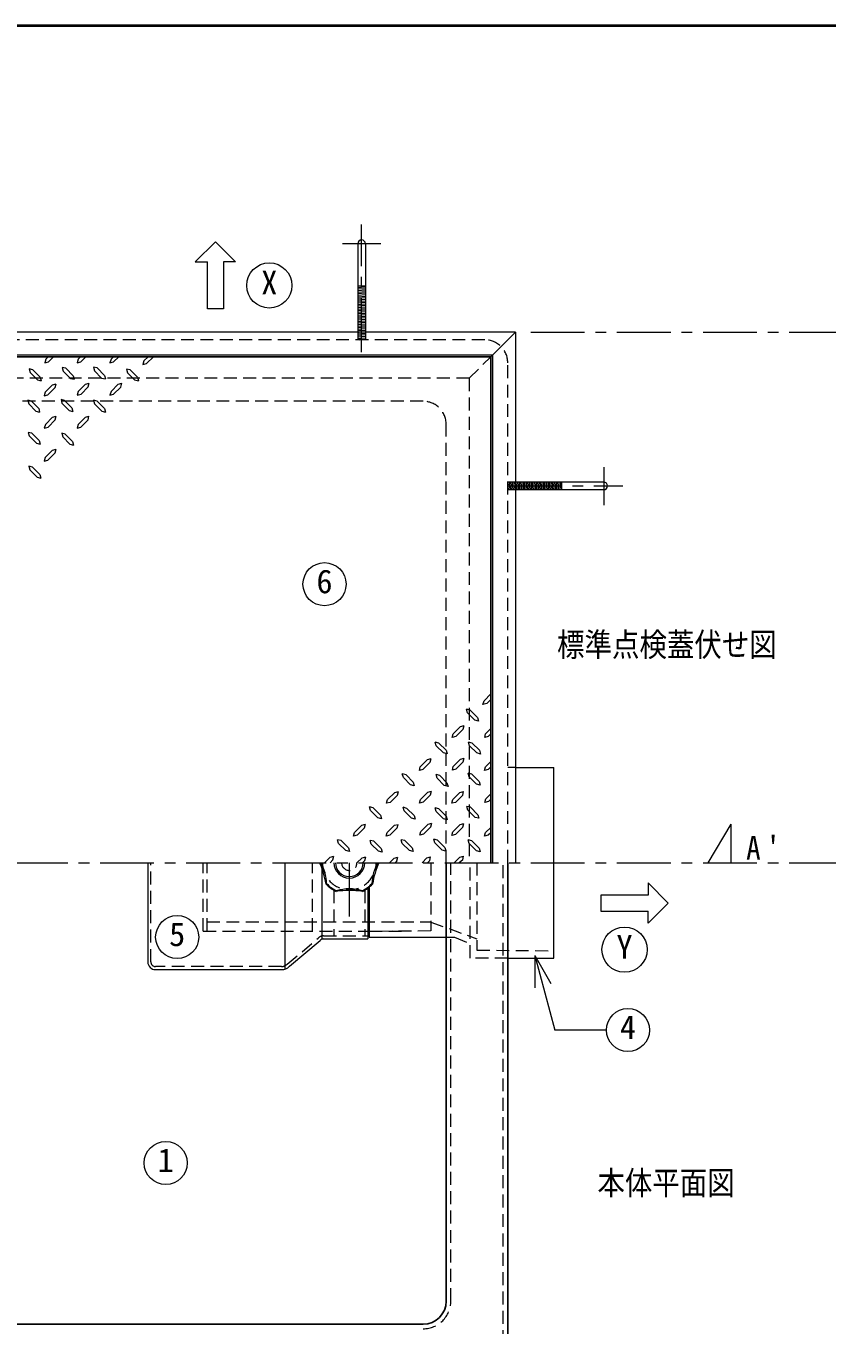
# Model space of a CAD drawing. Units: millimetres at full size, sheet at 1:7; details may follow other scales. Extents: x -1486 to 1349, y -951 to 1016.
# Drawn here: x -223 to 298, y 172 to 1016 of the extents above; entities that cross this region are included whole.
import ezdxf
from ezdxf.enums import TextEntityAlignment as Align

# ---------------------------------------------------------------- set-up
doc = ezdxf.new("R2010")
doc.units = ezdxf.units.MM
doc.header["$LTSCALE"] = 7
doc.linetypes.add('CHAIN1', pattern=[8, 5, -1, 1, -1])
doc.linetypes.add('DASHED1', pattern=[1.8, 1.2, -0.6])
doc.layers.add('0-0', color=4, linetype='Continuous', lineweight=9)
doc.styles.add('ＭＳ ゴシック', font='')
doc.styles.get('ＭＳ ゴシック').set_extended_font_data('MS Gothic')

msp = doc.modelspace()

# ---------------------------------------------------------------- linework, layer by layer
at = {"layer": '0-0', "color": 1, "lineweight": 40}
msp.add_line((1349.039, 1016.339), (-1485.961, 1016.339), dxfattribs=at)
at = {"layer": '0-0', "linetype": 'CHAIN1'}
for p, q in [((-4.461, 804.238), (-4.461, 887.238)), ((8.039, 874.738), (-16.961, 874.738)), ((105.539, 817.339), (410.539, 817.339)), ((152.938, 729.473), (152.938, 704.839)), ((90.539, 717.339), (165.438, 717.339)), ((235.539, 497.339), (220.539, 472.339)), ((235.539, 497.339), (235.539, 472.339)), ((-734.461, 472.339), (410.539, 472.339)), ((-12.461, 472.339), (-12.461, 437.339))]:
    msp.add_line(p, q, dxfattribs=at)
at = {"layer": '0-0', "color": 7, "lineweight": 18}
for p, q in [((-6.961, 874.738), (-6.961, 817.339)), ((-1.961, 874.738), (-1.961, 817.339)), ((95.539, 817.339), (-594.461, 817.339)), ((80.539, 802.339), (95.539, 817.339)), ((95.539, 817.339), (95.539, 472.339)), ((80.539, 802.339), (-579.461, 802.339)), ((80.539, 802.339), (80.539, 472.339)), ((152.938, 719.839), (95.539, 719.839)), ((152.938, 714.839), (95.539, 714.839)), ((95.539, 534.339), (120.539, 534.339)), ((120.539, 410.339), (120.539, 534.339)), ((-143.461, 472.339), (-143.461, 407.839)), ((0.539, 456.508), (0.539, 423.839)), ((-0.461, 455.719), (-0.461, 422.789)), ((-29.162, 422.789), (-0.461, 422.789)), ((0.539, 423.839), (50.539, 423.839)), ((-51.387, 405.048), (-31.35, 421.843)), ((90.539, 410.339), (120.539, 410.339)), ((108.158, 412.101), (108.158, 391.101)), ((108.158, 412.101), (121.171, 363.536)), ((108.158, 412.101), (118.658, 393.914)), ((-138.461, 402.839), (-56.491, 402.839)), ((154.688, 363.536), (121.171, 363.536))]:
    msp.add_line(p, q, dxfattribs=at)
at = {"layer": '0-0'}
for p, q in [((-104.711, 832.339), (-104.711, 862.964)), ((-94.211, 862.964), (-94.211, 832.339)), ((-86.336, 862.964), (-94.211, 862.964)), ((-1.961, 847.238), (-6.961, 847.238)), ((-6.961, 846.368), (-1.961, 846.776)), ((-6.961, 845.365), (-1.961, 845.773)), ((-6.961, 844.361), (-1.961, 844.77)), ((-6.961, 843.358), (-1.961, 843.766)), ((-6.961, 842.355), (-1.961, 842.763)), ((-6.961, 841.351), (-1.961, 841.76)), ((-6.961, 840.348), (-1.961, 840.756)), ((-6.961, 839.345), (-1.961, 839.753)), ((-6.961, 838.341), (-1.961, 838.75)), ((-6.961, 837.338), (-1.961, 837.746)), ((-6.961, 836.335), (-1.961, 836.743)), ((-94.211, 832.339), (-104.711, 832.339)), ((-6.961, 835.331), (-1.961, 835.74)), ((-6.961, 834.328), (-1.961, 834.736)), ((-6.961, 833.325), (-1.961, 833.733)), ((-6.961, 832.321), (-1.961, 832.73)), ((-6.961, 831.318), (-1.961, 831.726)), ((-6.961, 830.315), (-1.961, 830.723)), ((-6.961, 829.311), (-1.961, 829.72)), ((-6.961, 828.308), (-1.961, 828.716)), ((-6.961, 827.305), (-1.961, 827.713)), ((-6.961, 826.301), (-1.961, 826.71)), ((-6.961, 825.298), (-1.961, 825.706)), ((-6.961, 824.295), (-1.961, 824.703)), ((-6.961, 823.291), (-1.961, 823.7)), ((-6.961, 822.288), (-1.961, 822.696)), ((-6.961, 821.285), (-1.961, 821.693)), ((-6.961, 820.281), (-1.961, 820.69)), ((-6.961, 819.278), (-1.961, 819.686)), ((-6.961, 818.275), (-1.961, 818.683)), ((-6.128, 817.339), (-1.961, 817.68)), ((80.539, 802.339), (79.539, 801.339)), ((-209.748, 799.764), (-210.348, 797.439)), ((-210.348, 797.439), (-207.948, 798.039)), ((-208.173, 801.339), (-209.748, 799.764)), ((-204.775, 801.339), (-207.948, 798.039)), ((-188.823, 799.689), (-189.423, 797.289)), ((-189.423, 797.289), (-187.023, 797.964)), ((-187.173, 801.339), (-188.823, 799.689)), ((-183.648, 801.339), (-187.023, 797.964)), ((-162.273, 801.339), (-165.648, 797.964)), ((-143.298, 801.339), (-145.998, 798.639)), ((-139.74, 801.339), (-144.273, 796.914)), ((-220.548, 793.464), (-219.948, 791.064)), ((-218.223, 792.864), (-220.548, 793.464)), ((-215.223, 786.339), (-219.948, 791.064)), ((-213.423, 788.064), (-218.223, 792.864)), ((-215.223, 786.339), (-212.823, 785.739)), ((-213.423, 788.064), (-212.823, 785.739)), ((-193.698, 787.239), (-198.423, 791.964)), ((-191.973, 788.964), (-196.698, 793.764)), ((-193.698, 787.239), (-191.298, 786.639)), ((-191.973, 788.964), (-191.298, 786.639)), ((-173.448, 787.464), (-178.098, 792.189)), ((-173.448, 787.464), (-171.048, 786.864)), ((-171.648, 789.189), (-171.048, 786.864)), ((-157.323, 793.314), (-156.723, 790.914)), ((-154.998, 792.714), (-157.323, 793.314)), ((-151.998, 786.189), (-156.723, 790.914)), ((-150.198, 787.914), (-154.998, 792.714)), ((-151.998, 786.189), (-149.598, 785.589)), ((-150.198, 787.914), (-149.598, 785.589)), ((-210.198, 778.314), (-210.798, 775.914)), ((-205.473, 783.039), (-210.198, 778.314)), ((-203.748, 781.239), (-208.398, 776.589)), ((-205.473, 783.039), (-203.073, 783.639)), ((-203.748, 781.239), (-203.073, 783.639)), ((-188.673, 778.689), (-189.273, 776.364)), ((-183.873, 783.414), (-188.673, 778.689)), ((-182.148, 781.689), (-186.873, 776.964)), ((-183.873, 783.414), (-181.548, 784.089)), ((-182.148, 781.689), (-181.548, 784.089)), ((-162.648, 783.414), (-167.373, 778.614)), ((-160.923, 781.614), (-165.648, 776.889)), ((-162.648, 783.414), (-160.323, 784.014)), ((-160.923, 781.614), (-160.323, 784.014)), ((-221.523, 772.989), (-220.848, 770.589)), ((-219.123, 772.389), (-221.523, 772.989)), ((-216.198, 765.864), (-220.848, 770.589)), ((-214.398, 767.589), (-219.123, 772.389)), ((-210.798, 775.914), (-208.398, 776.589)), ((-197.523, 772.839), (-199.848, 773.514)), ((-199.848, 773.514), (-199.248, 771.114)), ((-194.523, 766.389), (-199.248, 771.114)), ((-192.798, 768.114), (-197.523, 772.839)), ((-189.273, 776.364), (-186.873, 776.964)), ((-178.698, 772.989), (-178.098, 770.589)), ((-176.373, 772.389), (-178.698, 772.989)), ((-173.373, 765.864), (-178.098, 770.589)), ((-171.648, 767.589), (-176.373, 772.389)), ((-216.198, 765.864), (-213.798, 765.264)), ((-214.398, 767.589), (-213.798, 765.264)), ((-205.323, 762.039), (-210.048, 757.314)), ((-203.598, 760.314), (-208.323, 755.589)), ((-205.323, 762.039), (-202.923, 762.714)), ((-203.598, 760.314), (-202.923, 762.714)), ((-194.523, 766.389), (-192.123, 765.714)), ((-192.798, 768.114), (-192.123, 765.714)), ((-184.023, 761.964), (-188.823, 757.239)), ((-182.298, 760.239), (-187.023, 755.514)), ((-184.023, 761.964), (-181.698, 762.639)), ((-182.298, 760.239), (-181.698, 762.639)), ((-173.373, 765.864), (-170.973, 765.264)), ((-171.648, 767.589), (-170.973, 765.264)), ((-210.048, 757.314), (-210.723, 754.914)), ((-210.723, 754.914), (-208.323, 755.589)), ((-188.823, 757.239), (-189.423, 754.914)), ((-189.423, 754.914), (-187.023, 755.514)), ((-215.823, 745.089), (-220.548, 749.814)), ((-214.098, 746.814), (-218.823, 751.539)), ((-215.823, 745.089), (-213.423, 744.414)), ((-214.098, 746.814), (-213.423, 744.414)), ((-194.073, 744.489), (-198.798, 749.214)), ((-194.073, 744.489), (-191.673, 743.814)), ((-192.348, 746.214), (-191.673, 743.814)), ((-210.198, 735.864), (-210.798, 733.464)), ((-205.473, 740.589), (-210.198, 735.864)), ((-203.748, 738.864), (-208.398, 734.139)), ((-205.473, 740.589), (-203.073, 741.264)), ((-203.748, 738.864), (-203.073, 741.264)), ((-215.448, 723.114), (-220.173, 727.839)), ((-213.723, 724.839), (-218.448, 729.564)), ((-210.798, 733.464), (-208.398, 734.139)), ((-215.448, 723.114), (-213.048, 722.439)), ((-213.723, 724.839), (-213.048, 722.439)), ((95.539, 715.672), (95.88, 719.839)), ((96.474, 714.839), (96.883, 719.839)), ((97.478, 714.839), (97.886, 719.839)), ((98.481, 714.839), (98.889, 719.839)), ((99.484, 714.839), (99.893, 719.839)), ((100.488, 714.839), (100.896, 719.839)), ((101.491, 714.839), (101.899, 719.839)), ((102.494, 714.839), (102.903, 719.839)), ((103.498, 714.839), (103.906, 719.839)), ((104.501, 714.839), (104.909, 719.839)), ((105.504, 714.839), (105.913, 719.839)), ((106.508, 714.839), (106.916, 719.839)), ((107.511, 714.839), (107.919, 719.839)), ((108.514, 714.839), (108.923, 719.839)), ((109.518, 714.839), (109.926, 719.839)), ((110.521, 714.839), (110.929, 719.839)), ((111.524, 714.839), (111.933, 719.839)), ((112.528, 714.839), (112.936, 719.839)), ((113.531, 714.839), (113.939, 719.839)), ((114.534, 714.839), (114.943, 719.839)), ((115.538, 714.839), (115.946, 719.839)), ((116.541, 714.839), (116.949, 719.839)), ((117.544, 714.839), (117.953, 719.839)), ((118.548, 714.839), (118.956, 719.839)), ((119.551, 714.839), (119.959, 719.839)), ((120.554, 714.839), (120.963, 719.839)), ((121.558, 714.839), (121.966, 719.839)), ((122.561, 714.839), (122.969, 719.839)), ((123.564, 714.839), (123.973, 719.839)), ((124.568, 714.839), (124.976, 719.839)), ((125.438, 719.839), (125.438, 714.839)), ((79.539, 582.06), (75.114, 577.527)), ((79.539, 578.502), (76.839, 575.802)), ((64.389, 569.802), (63.789, 572.202)), ((66.114, 571.602), (63.789, 572.202)), ((64.389, 569.802), (69.114, 565.077)), ((66.114, 571.602), (70.914, 566.802)), ((70.914, 566.802), (71.514, 564.477)), ((59.814, 560.877), (55.089, 556.152)), ((61.614, 559.152), (56.814, 554.427)), ((59.814, 560.877), (62.214, 561.477)), ((61.614, 559.152), (62.214, 561.477)), ((71.514, 564.477), (69.114, 565.077)), ((79.539, 559.527), (76.164, 556.152)), ((45.789, 550.152), (43.464, 550.827)), ((44.064, 548.427), (43.464, 550.827)), ((45.789, 550.152), (50.589, 545.427)), ((65.664, 548.352), (65.064, 550.752)), ((67.389, 550.152), (65.064, 550.752)), ((44.064, 548.427), (48.789, 543.702)), ((51.189, 543.102), (48.789, 543.702)), ((50.589, 545.427), (51.189, 543.102)), ((65.664, 548.352), (70.389, 543.702)), ((33.114, 532.377), (33.714, 534.777)), ((35.439, 532.977), (33.114, 532.377)), ((38.439, 539.502), (33.714, 534.777)), ((40.164, 537.777), (35.439, 532.977)), ((38.439, 539.502), (40.839, 540.102)), ((40.164, 537.777), (40.839, 540.102)), ((54.564, 532.527), (55.164, 534.927)), ((56.889, 533.127), (54.564, 532.527)), ((59.889, 539.652), (55.164, 534.927)), ((61.614, 537.927), (56.889, 533.127)), ((59.889, 539.652), (62.289, 540.252)), ((61.614, 537.927), (62.289, 540.252)), ((75.489, 532.377), (76.164, 534.777)), ((77.889, 532.977), (75.489, 532.377)), ((79.539, 538.152), (76.164, 534.777)), ((79.539, 534.627), (77.889, 532.977)), ((22.689, 527.727), (22.014, 530.127)), ((24.414, 529.452), (22.014, 530.127)), ((22.689, 527.727), (27.414, 523.002)), ((44.589, 527.277), (43.914, 529.677)), ((46.314, 529.002), (43.914, 529.677)), ((44.589, 527.277), (49.314, 522.552)), ((46.314, 529.002), (51.039, 524.277)), ((51.039, 524.277), (51.714, 521.952)), ((67.164, 529.827), (64.839, 530.502)), ((65.439, 528.102), (64.839, 530.502)), ((65.439, 528.102), (70.164, 523.377)), ((67.164, 529.827), (71.964, 525.102)), ((17.064, 518.052), (12.339, 513.402)), ((18.789, 516.327), (14.064, 511.602)), ((17.064, 518.052), (19.464, 518.727)), ((18.789, 516.327), (19.464, 518.727)), ((38.514, 518.202), (33.789, 513.477)), ((40.239, 516.477), (35.514, 511.752)), ((38.514, 518.202), (40.914, 518.877)), ((40.239, 516.477), (40.914, 518.877)), ((51.714, 521.952), (49.314, 522.552)), ((59.439, 518.052), (54.789, 513.402)), ((61.239, 516.327), (56.514, 511.602)), ((59.439, 518.052), (61.839, 518.727)), ((61.239, 516.327), (61.839, 518.727)), ((79.539, 517.025), (76.239, 513.852)), ((3.039, 508.077), (0.639, 508.752)), ((1.314, 506.352), (0.639, 508.752)), ((3.039, 508.077), (7.764, 503.352)), ((11.664, 511.002), (12.339, 513.402)), ((14.064, 511.602), (11.664, 511.002)), ((23.289, 505.977), (22.614, 508.377)), ((25.014, 507.702), (22.614, 508.377)), ((25.014, 507.702), (29.739, 502.977)), ((33.114, 511.077), (33.789, 513.477)), ((35.514, 511.752), (33.114, 511.077)), ((45.789, 507.402), (43.464, 508.002)), ((44.064, 505.602), (43.464, 508.002)), ((45.789, 507.402), (50.589, 502.677)), ((54.114, 511.002), (54.789, 513.402)), ((56.514, 511.602), (54.114, 511.002)), ((66.264, 508.377), (63.939, 508.977)), ((64.539, 506.577), (63.939, 508.977)), ((66.264, 508.377), (71.064, 503.577)), ((75.639, 511.452), (76.239, 513.852)), ((77.964, 512.052), (75.639, 511.452)), ((79.539, 513.627), (77.964, 512.052)), ((1.314, 506.352), (6.039, 501.627)), ((23.289, 505.977), (28.014, 501.252)), ((44.064, 505.602), (48.789, 500.952)), ((51.189, 500.277), (48.789, 500.952)), ((50.589, 502.677), (51.189, 500.277)), ((64.539, 506.577), (69.264, 501.852)), ((71.664, 501.252), (69.264, 501.852)), ((71.064, 503.577), (71.664, 501.252)), ((-9.711, 489.552), (-9.036, 491.952)), ((-7.311, 490.227), (-9.711, 489.552)), ((-4.386, 496.677), (-9.036, 491.952)), ((-2.586, 494.952), (-7.311, 490.227)), ((-4.386, 496.677), (-1.986, 497.352)), ((-2.586, 494.952), (-1.986, 497.352)), ((11.589, 489.552), (12.189, 491.952)), ((13.914, 490.152), (11.589, 489.552)), ((16.914, 496.677), (12.189, 491.952)), ((18.714, 494.952), (13.914, 490.152)), ((16.914, 496.677), (19.314, 497.277)), ((18.714, 494.952), (19.314, 497.277)), ((33.414, 490.302), (34.089, 492.702)), ((35.814, 490.902), (33.414, 490.302)), ((38.814, 497.427), (34.089, 492.702)), ((40.539, 495.702), (35.814, 490.902)), ((38.814, 497.427), (41.214, 498.027)), ((40.539, 495.702), (41.214, 498.027)), ((54.264, 490.002), (54.864, 492.402)), ((56.589, 490.677), (54.264, 490.002)), ((59.589, 497.127), (54.864, 492.402)), ((61.314, 495.402), (56.589, 490.677)), ((59.589, 497.127), (61.989, 497.802)), ((61.314, 495.402), (61.989, 497.802)), ((75.489, 489.552), (76.164, 491.952)), ((77.889, 490.227), (75.489, 489.552)), ((79.539, 495.327), (76.164, 491.952)), ((79.539, 491.877), (77.889, 490.227)), ((-17.661, 486.702), (-20.061, 487.302)), ((-19.386, 484.902), (-20.061, 487.302)), ((-19.386, 484.902), (-14.661, 480.252)), ((-17.661, 486.702), (-12.936, 481.977)), ((-12.936, 481.977), (-12.261, 479.577)), ((1.764, 484.452), (1.164, 486.852)), ((3.489, 486.252), (1.164, 486.852)), ((1.764, 484.452), (6.489, 479.802)), ((3.489, 486.252), (8.289, 481.527)), ((8.289, 481.527), (8.889, 479.127)), ((21.939, 484.902), (21.339, 487.302)), ((23.664, 486.702), (21.339, 487.302)), ((21.939, 484.902), (26.664, 480.252)), ((23.664, 486.702), (28.464, 481.977)), ((28.464, 481.977), (29.064, 479.577)), ((44.964, 487.002), (42.564, 487.677)), ((43.239, 485.277), (42.564, 487.677)), ((43.239, 485.277), (47.964, 480.552)), ((44.964, 487.002), (49.689, 482.277)), ((67.239, 486.552), (64.914, 487.227)), ((65.514, 484.827), (64.914, 487.227)), ((65.514, 484.827), (70.239, 480.102)), ((67.239, 486.552), (72.039, 481.827)), ((72.039, 481.827), (72.639, 479.427)), ((-24.861, 475.977), (-28.644, 472.339)), ((-23.061, 474.252), (-24.973, 472.339)), ((-24.861, 475.977), (-22.461, 476.652)), ((-23.061, 474.252), (-22.461, 476.652)), ((-12.261, 479.577), (-14.661, 480.252)), ((-4.086, 475.602), (-7.479, 472.339)), ((-4.086, 475.602), (-1.686, 476.277)), ((-2.286, 473.877), (-3.823, 472.339)), ((-2.286, 473.877), (-1.686, 476.277)), ((8.889, 479.127), (6.489, 479.802)), ((16.689, 475.302), (13.727, 472.339)), ((16.689, 475.302), (19.089, 475.902)), ((18.489, 473.502), (17.327, 472.339)), ((18.489, 473.502), (19.089, 475.902)), ((29.064, 479.577), (26.664, 480.252)), ((37.989, 475.527), (34.802, 472.339)), ((37.989, 475.527), (40.389, 476.202)), ((39.789, 473.802), (38.327, 472.339)), ((39.789, 473.802), (40.389, 476.202)), ((59.439, 475.977), (55.802, 472.339)), ((61.239, 474.252), (59.053, 472.339)), ((59.439, 475.977), (61.839, 476.652)), ((61.239, 474.252), (61.839, 476.652)), ((72.639, 479.427), (70.239, 480.102)), ((-54.167, 403.236), (-54.167, 472.339)), ((-30.158, 422.619), (-30.158, 468.463)), ((181.789, 459.214), (181.789, 451.339)), ((151.164, 451.339), (151.164, 440.839)), ((181.789, 451.339), (151.164, 451.339)), ((151.164, 440.839), (181.789, 440.839)), ((0.539, 427.839), (-0.461, 427.839))]:
    msp.add_line(p, q, dxfattribs=at)
at = {"layer": '0-0', "linetype": 'DASHED1'}
for p, q in [((75.539, 812.339), (-574.461, 812.339)), ((-6.961, 817.271), (-6.128, 817.339)), ((-6.961, 817.339), (-6.961, 812.339)), ((-6.961, 816.268), (-1.961, 816.676)), ((-6.961, 815.265), (-1.961, 815.673)), ((-6.961, 814.261), (-1.961, 814.67)), ((-6.961, 813.258), (-1.961, 813.666)), ((-5.924, 812.339), (-1.961, 812.663)), ((-1.961, 817.339), (-1.961, 812.339)), ((65.539, 787.339), (79.539, 801.339)), ((90.539, 472.339), (90.539, 797.339)), ((65.539, 787.339), (-367.744, 787.339)), ((65.539, 787.339), (65.539, 472.339)), ((35.539, 772.339), (-369.254, 772.339)), ((50.539, 472.339), (50.539, 757.339)), ((95.539, 719.839), (90.539, 719.839)), ((90.539, 715.876), (90.863, 719.839)), ((91.458, 714.839), (91.866, 719.839)), ((92.461, 714.839), (92.87, 719.839)), ((93.464, 714.839), (93.873, 719.839)), ((94.468, 714.839), (94.876, 719.839)), ((95.539, 714.839), (90.539, 714.839)), ((95.471, 714.839), (95.539, 715.672)), ((95.539, 534.339), (90.539, 534.339)), ((-141.461, 407.839), (-141.461, 472.339)), ((-107.461, 427.839), (-107.461, 472.339)), ((-104.961, 427.789), (-104.961, 472.339)), ((-36.461, 427.789), (-36.461, 472.339)), ((40.539, 472.339), (40.539, 428.014)), ((66.039, 410.339), (66.039, 472.339)), ((70.539, 472.339), (70.539, 415.564)), ((-22.461, 454.444), (-22.461, 424.789)), ((-2.461, 454.444), (-2.461, 424.789)), ((-104.961, 433.839), (40.539, 433.839)), ((40.539, 433.739), (70.539, 422.939)), ((-107.461, 427.839), (-0.461, 427.839)), ((-52.845, 406.417), (-32.808, 423.212)), ((-29.162, 424.789), (-0.461, 424.789)), ((40.539, 428.014), (0.539, 427.614)), ((0.539, 427.839), (23.039, 427.839)), ((50.539, 423.839), (55.975, 423.839)), ((55.975, 423.839), (66.039, 419.777)), ((70.539, 415.564), (120.539, 415.064)), ((90.539, 410.339), (66.039, 410.339)), ((-56.491, 404.839), (-138.461, 404.839))]:
    msp.add_line(p, q, dxfattribs=at)
at = {"layer": '0-0', "color": 5, "lineweight": 25}
for p, q in [((79.539, 801.339), (-366.806, 801.339)), ((79.539, 472.339), (79.539, 801.339)), ((50.539, 472.339), (50.539, 187.339)), ((90.539, 472.339), (90.539, 147.339)), ((35.539, 172.339), (-534.461, 172.339))]:
    msp.add_line(p, q, dxfattribs=at)
at = {"layer": '0-0', "color": 7, "linetype": 'DASHED1', "lineweight": 18}
for p, q in [((53.539, 187.339), (53.539, 472.339)), ((87.539, 147.339), (87.539, 472.339))]:
    msp.add_line(p, q, dxfattribs=at)
at = {"layer": '0-0'}
for points in [[(-86.336, 862.964), (-99.461, 876.089), (-112.586, 862.964), (-104.711, 862.964)], [(-196.698, 793.764), (-199.023, 794.364), (-198.423, 791.964)], [(-171.648, 789.189), (-176.373, 793.989), (-178.773, 794.589), (-178.098, 792.189)], [(-165.723, 801.339), (-167.373, 799.689), (-168.048, 797.364), (-165.648, 797.964)], [(-145.998, 798.639), (-146.673, 796.239), (-144.273, 796.914)], [(-167.373, 778.614), (-168.048, 776.289), (-165.648, 776.889)], [(-218.823, 751.539), (-221.223, 752.139), (-220.548, 749.814)], [(-192.348, 746.214), (-197.073, 750.939), (-199.398, 751.614), (-198.798, 749.214)], [(-218.448, 729.564), (-220.848, 730.164), (-220.173, 727.839)], [(76.839, 575.802), (74.439, 575.127), (75.114, 577.527)], [(56.814, 554.427), (54.489, 553.752), (55.089, 556.152)], [(67.389, 550.152), (72.189, 545.427), (72.789, 543.027), (70.389, 543.702)], [(79.539, 556.077), (77.889, 554.427), (75.564, 553.752), (76.164, 556.152)], [(24.414, 529.452), (29.139, 524.727), (29.814, 522.402), (27.414, 523.002)], [(71.964, 525.102), (72.564, 522.777), (70.164, 523.377)], [(7.764, 503.352), (8.364, 500.952), (6.039, 501.627)], [(29.739, 502.977), (30.339, 500.577), (28.014, 501.252)], [(49.689, 482.277), (50.364, 479.952), (47.964, 480.552)], [(181.789, 459.214), (194.914, 446.089), (181.789, 432.964), (181.789, 440.839)]]:
    msp.add_lwpolyline(points, dxfattribs=at)
at = {"layer": '0-0', "color": 7, "lineweight": 18}
for centre, radius in [((-64.461, 847.652), 14.7), ((-28.576, 653.429), 14), ((-124.342, 424.015), 14), ((166.477, 415.839), 14.7), ((168.688, 363.536), 14), ((-131.781, 277.123), 14)]:
    msp.add_circle(centre, radius, dxfattribs=at)
for centre, radius, start, end in [((-4.461, 874.738), 2.5, 0, 180), ((152.938, 717.339), 2.5, 270, 90), ((-81.842, 449.796), 54.951, 9.11306, 24.21987), ((-56.28, 458.102), 29.075, 1.44958, 29.32092), ((-12.461, 472.339), 9, 180, 0), ((31.359, 458.102), 29.075, 150.67908, 178.55042), ((56.92, 449.796), 54.951, 155.78013, 170.88694), ((-12.461, 472.339), 20.5, 222.46304, 245.53696), ((-12.461, 472.339), 20, 222.46304, 245.53696), ((-12.461, 472.339), 20, 294.46304, 317.53696), ((-12.461, 472.339), 20.5, 294.46304, 317.53696), ((-12.461, 399.388), 54.951, 81.11306, 98.88694), ((-12.461, 426.265), 29.075, 73.44958, 106.55042), ((-29.162, 419.789), 3, 90, 136.80874), ((-138.461, 407.839), 5, 180, 270), ((-56.491, 409.839), 7, 270, 316.80874)]:
    msp.add_arc(centre, radius, start, end, dxfattribs=at)
at = {"layer": '0-0', "linetype": 'DASHED1'}
for centre, radius, start, end in [((75.539, 797.339), 15, 0, 90), ((35.539, 757.339), 15, 0, 90), ((-12.461, 472.339), 17.5, 180, 0), ((-12.461, 472.339), 5, 180, 0), ((-29.162, 419.789), 5, 90, 136.80874), ((-138.461, 407.839), 3, 180, 270), ((-56.491, 409.839), 5, 270, 316.80874)]:
    msp.add_arc(centre, radius, start, end, dxfattribs=at)
at = {"layer": '0-0'}
msp.add_arc((-12.461, 472.339), 10, 180, 0, dxfattribs=at)
at = {"layer": '0-0', "color": 5, "lineweight": 25}
msp.add_arc((35.539, 187.339), 15, 270, 0, dxfattribs=at)
at = {"layer": '0-0', "color": 7, "linetype": 'DASHED1', "lineweight": 18}
msp.add_arc((35.539, 187.339), 18, 270, 0, dxfattribs=at)

# ---------------------------------------------------------------- texts
at = {"layer": '0-0', "color": 7, "style": 'ＭＳ ゴシック'}
for s, p in [('X', (-69.711, 837.152)), ('6', (-33.826, 642.929)), ('5', (-129.592, 413.515)), ('Y', (161.227, 405.339)), ('4', (163.438, 353.036)), ('1', (-137.031, 266.623))]:
    msp.add_text(s, height=15.4, dxfattribs=at).set_placement(p, align=Align.BOTTOM_LEFT)
at = {"layer": '0-0', "color": 7, "style": 'ＭＳ ゴシック', "width": 0.85}
for s, p in [('標準点検蓋伏せ図', (122.606, 601.839)), ('本体平面図', (148.856, 251.839))]:
    msp.add_text(s, height=15.4, dxfattribs=at).set_placement(p, align=Align.BOTTOM_LEFT)
at = {"layer": '0-0', "color": 7, "insert": (245.539, 474.339), "char_height": 15.4, "attachment_point": 7, "style": 'ＭＳ ゴシック'}
msp.add_mtext("\\T1.36;\\W0.9;A'", dxfattribs=at)

doc.saveas('drawing.dxf')
